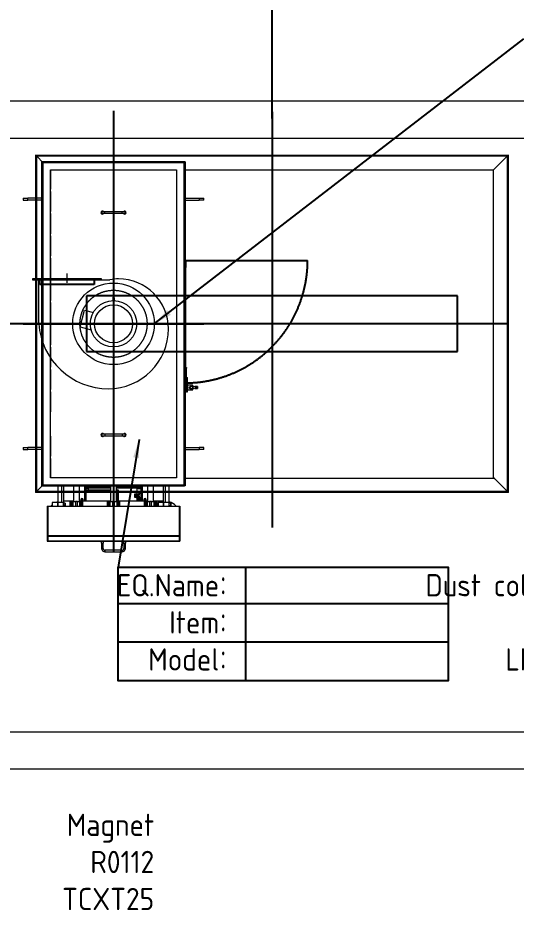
# Model space of a CAD drawing. Extents: x -681219 to -550379, y -242630 to -158199.
# Drawn here: x -622726 to -620039, y -223979 to -219167 of the extents above; entities that cross this region are included whole.
import ezdxf
from ezdxf.lldxf.tags import DXFTag

# ---------------------------------------------------------------- set-up
doc = ezdxf.new("R2010")
doc.units = 0
doc.header["$LTSCALE"] = 1000
doc.linetypes.add('DASHED', pattern=[0.75, 0.5, -0.25])
doc.linetypes.add('DASHED2', pattern=[9.525, 6.35, -3.175])
doc.layers.get('0').update_dxf_attribs({"linetype": 'CONTINUOUS'})
doc.layers.get('Defpoints').update_dxf_attribs({"linetype": 'CONTINUOUS'})
for name, color, linetype in [('center', 253, 'CENTER2'), ('interface', 251, 'DASHED2'), ('NEW1', 2, 'CONTINUOUS'), ('TEXT', 7, 'CONTINUOUS')]:
    doc.layers.add(name, color=color, linetype=linetype)
doc.layers.add('DIM', color=7, linetype='CONTINUOUS', lineweight=18)
doc.layers.add('famsun', color=7, linetype='CONTINUOUS', lineweight=0)
doc.styles.add('ISOCP', font='isocp.shx', dxfattribs={"bigfont": 'gbcbig.shx'})
tags = doc.linetypes.add('CENTER2', pattern=[28.575, 19.05, -3.175, 3.175, -3.175]).pattern_tags.tags
tags[10:11] = [DXFTag(74, 4), DXFTag(75, 0), DXFTag(340, '0'), DXFTag(46, 0.0), DXFTag(50, 0.0), DXFTag(44, 0.0), DXFTag(45, 0.0)]
tags[8:9] = [DXFTag(74, 4), DXFTag(75, 0), DXFTag(340, '0'), DXFTag(46, 0.0), DXFTag(50, 0.0), DXFTag(44, 0.0), DXFTag(45, 0.0)]
tags[6:7] = [DXFTag(74, 4), DXFTag(75, 0), DXFTag(340, '0'), DXFTag(46, 0.0), DXFTag(50, 0.0), DXFTag(44, 0.0), DXFTag(45, 0.0)]
tags[4:5] = [DXFTag(74, 4), DXFTag(75, 0), DXFTag(340, '0'), DXFTag(46, 0.0), DXFTag(50, 0.0), DXFTag(44, 0.0), DXFTag(45, 0.0)]
doc.dimstyles.new('STD2', dxfattribs={"dimscale": 40, "dimtxt": 2.5, "dimasz": 2.5, "dimexe": 1, "dimexo": 0.7, "dimgap": 0.7, "dimtad": 1, "dimdec": 0, "dimdsep": 46, "dimtxsty": 'ISOCP', "dimcen": 2.5, "dimadec": 1, "dimazin": 2, "dimtfac": 1, "dimtdec": 0, "dimtmove": 0, "dimatfit": 3, "dimfxl": 0, "dimarcsym": 0})

# ---------------------------------------------------------------- blocks, each defined once
blk = doc.blocks.new('9001010003601XY_A_TGSSp20_LNGM18B_3T_V_1', base_point=(6326.6, -4239.2))
at = {"color": 0, "linetype": 'ByBlock', "lineweight": -2}
for p, q in [((7601.6, -3329.2), (5051.6, -3329.2)), ((5051.6, -3329.2), (5056.6, -3334.2)), ((5051.6, -5149.2), (5051.6, -3329.2)), ((5051.6, -3329.2), (5056.6, -3334.2)), ((7596.6, -3334.2), (5056.6, -3334.2)), ((5056.6, -3334.2), (5126.6, -3404.2)), ((5056.6, -3334.2), (5126.6, -3404.2)), ((5056.6, -5144.2), (5056.6, -3334.2)), ((7596.6, -3334.2), (7558.7, -3372.2)), ((7558.7, -3372.2), (7596.6, -3334.2)), ((7601.6, -3329.2), (7596.6, -3334.2)), ((7596.6, -3334.2), (7601.6, -3329.2)), ((7596.6, -3334.2), (7596.6, -5144.2)), ((7601.6, -3329.2), (7601.6, -5149.2)), ((5126.6, -3404.2), (5131.6, -3409.2)), ((5126.6, -3404.2), (5131.6, -3409.2)), ((5131.6, -3465.2), (5131.6, -3409.2)), ((5131.7, -3465.2), (5131.7, -3409.8)), ((5131.7, -3409.8), (6801.6, -3409.8)), ((6801.6, -3379.2), (6801.6, -5099.2)), ((7551.6, -3369.2), (6811.6, -3369.2)), ((7521.6, -3409.2), (6841.6, -3409.2)), ((6841.6, -3409.2), (6841.6, -5069.2)), ((7521.5, -3409.8), (7521.5, -3513.2)), ((7521.6, -5069.2), (7521.6, -3409.2)), ((7561.6, -5099.2), (7561.6, -3379.2)), ((5131.6, -3473.2), (5131.6, -3465.2)), ((5131.6, -3535.2), (5131.6, -3473.2)), ((5131.7, -3535.2), (5131.7, -3473.2)), ((5131.6, -3543.2), (5131.6, -3535.2)), ((5131.6, -3605.2), (5131.6, -3543.2)), ((5131.7, -3605.2), (5131.7, -3543.2)), ((7521.5, -3525.2), (7521.5, -3633.2)), ((5131.6, -3613.2), (5131.6, -3605.2)), ((5131.6, -3675.2), (5131.6, -3613.2)), ((5131.7, -3675.2), (5131.7, -3613.2)), ((7521.5, -3645.2), (7521.5, -3753.2)), ((5131.6, -3683.2), (5131.6, -3675.2)), ((5131.6, -3745.2), (5131.6, -3683.2)), ((5131.7, -3745.2), (5131.7, -3683.2)), ((5131.6, -3753.2), (5131.6, -3745.2)), ((5131.6, -3815.2), (5131.6, -3753.2)), ((5131.7, -3815.2), (5131.7, -3753.2)), ((7521.5, -3765.2), (7521.5, -3873.2)), ((5131.6, -3823.2), (5131.6, -3815.2)), ((5131.6, -3885.2), (5131.6, -3823.2)), ((5131.7, -3885.2), (5131.7, -3823.2)), ((5131.6, -3893.2), (5131.6, -3885.2)), ((5131.6, -3955.2), (5131.6, -3893.2)), ((5131.7, -3955.2), (5131.7, -3893.2)), ((7521.5, -3885.2), (7521.5, -3993.2)), ((5131.6, -3963.2), (5131.6, -3955.2)), ((5131.6, -4025.2), (5131.6, -3963.2)), ((5131.7, -4025.2), (5131.7, -3963.2)), ((5131.6, -4033.2), (5131.6, -4025.2)), ((5131.6, -4095.2), (5131.6, -4033.2)), ((5131.7, -4095.2), (5131.7, -4033.2)), ((7521.5, -4005.2), (7521.5, -4113.2)), ((5131.6, -4103.2), (5131.6, -4095.2)), ((5131.6, -4165.2), (5131.6, -4103.2)), ((5131.7, -4165.2), (5131.7, -4103.2)), ((7521.5, -4125.2), (7521.5, -4233.2)), ((5131.6, -4173.2), (5131.6, -4165.2)), ((5131.6, -4235.2), (5131.6, -4173.2)), ((5131.7, -4235.2), (5131.7, -4173.2)), ((5131.6, -4243.2), (5131.6, -4235.2)), ((5131.6, -4305.2), (5131.6, -4243.2)), ((5131.7, -4305.2), (5131.7, -4243.2)), ((7521.5, -4245.2), (7521.5, -4353.2)), ((5131.6, -4313.2), (5131.6, -4305.2)), ((5131.6, -4375.2), (5131.6, -4313.2)), ((5131.7, -4375.2), (5131.7, -4313.2)), ((5131.6, -4383.2), (5131.6, -4375.2)), ((7521.5, -4365.2), (7521.5, -4473.2)), ((5131.6, -4445.2), (5131.6, -4383.2)), ((5131.7, -4445.2), (5131.7, -4383.2)), ((5131.6, -4453.2), (5131.6, -4445.2)), ((5131.6, -4515.2), (5131.6, -4453.2)), ((5131.7, -4515.2), (5131.7, -4453.2)), ((5131.6, -4523.2), (5131.6, -4515.2)), ((5131.6, -4585.2), (5131.6, -4523.2)), ((5131.7, -4585.2), (5131.7, -4523.2)), ((7521.5, -4485.2), (7521.5, -4593.2)), ((5131.6, -4593.2), (5131.6, -4585.2)), ((5131.6, -4655.2), (5131.6, -4593.2)), ((5131.7, -4655.2), (5131.7, -4593.2)), ((7521.5, -4605.2), (7521.5, -4713.2)), ((5131.6, -4663.2), (5131.6, -4655.2)), ((5131.6, -4725.2), (5131.6, -4663.2)), ((5131.7, -4725.2), (5131.7, -4663.2)), ((5131.6, -4733.2), (5131.6, -4725.2)), ((5131.6, -4795.2), (5131.6, -4733.2)), ((5131.7, -4795.2), (5131.7, -4733.2)), ((5131.6, -4803.2), (5131.6, -4795.2)), ((5131.6, -4865.2), (5131.6, -4803.2)), ((7521.5, -4845.2), (7521.5, -4953.2)), ((5131.6, -4873.2), (5131.6, -4865.2)), ((5131.6, -4935.2), (5131.6, -4873.2)), ((5131.7, -4935.2), (5131.7, -4873.2)), ((5131.6, -4943.2), (5131.6, -4935.2)), ((5131.6, -5005.2), (5131.6, -4943.2)), ((5131.7, -5005.2), (5131.7, -4943.2)), ((7521.5, -4965.2), (7521.5, -5068.7)), ((5131.6, -5013.2), (5131.6, -5005.2)), ((5131.6, -5069.2), (5131.6, -5013.2)), ((5131.7, -5068.7), (5131.7, -5013.2)), ((5056.6, -5144.2), (5126.6, -5074.2)), ((5126.6, -5074.2), (5056.6, -5144.2)), ((5126.6, -5074.2), (5131.6, -5069.2)), ((5131.6, -5069.2), (5126.6, -5074.2)), ((5126.6, -5074.2), (6801.6, -5074.2)), ((6841.6, -5069.2), (7521.6, -5069.2)), ((5051.6, -5149.2), (5056.6, -5144.2)), ((5056.6, -5144.2), (5051.6, -5149.2)), ((5056.6, -5144.2), (7596.6, -5144.2)), ((6811.6, -5109.2), (7551.6, -5109.2)), ((7596.6, -5144.2), (7558.7, -5106.3)), ((7596.6, -5144.2), (7558.7, -5106.3)), ((7601.6, -5149.2), (7596.6, -5144.2)), ((7601.6, -5149.2), (7596.6, -5144.2)), ((5051.6, -5149.2), (7601.6, -5149.2))]:
    blk.add_line(p, q, dxfattribs=at)
at = {"layer": 'center', "ltscale": 18.302142}
for p, q in [((6326.6, -3096.7), (6326.6, -5338.2)), ((7181.6, -3306.6), (7181.6, -5171.9)), ((5051.6, -4239.2), (7666.5, -4239.2))]:
    blk.add_line(p, q, dxfattribs=at)
at = {"layer": 'interface', "ltscale": 14.154855}
blk.add_lwpolyline([(5326.6, -4089.2), (7326.6, -4089.2), (7326.6, -4389.2), (5326.6, -4389.2)], close=True, dxfattribs=at)
blk = doc.blocks.new('LNGM313C0002XY_A_LNGM18B_V_jxm_3')
at = {"color": 0, "linetype": 'ByBlock', "lineweight": -2}
for p, q in [((682, 67.4), (681, 66.4)), ((681, 66.4), (691, 66.4)), ((681, 66.4), (681, 54.2)), ((681.9, 67.3), (681.9, 54.2)), ((690, 67.4), (682, 67.4)), ((691, 66.4), (690, 67.4)), ((690, 67.3), (690, 54.2)), ((691, 54.2), (691, 66.4)), ((0.6, 2), (5.6, 2)), ((6.8, 2), (1.1, 2)), ((5.6, 5), (5.6, 2)), ((5.6, 5), (28, 5)), ((5.6, 2), (27.6, 2)), ((23, 2), (6.8, 2)), ((6.8, 2), (6.8, 0)), ((23, 0), (23, 2)), ((27.6, 2), (582, 2)), ((27.6, 2), (27.6, 0)), ((28, 5), (38, 5)), ((28, 2), (28, 5)), ((38, 5), (38, 2)), ((577, 2), (577, 8)), ((577, 8), (582, 8)), ((582, 2), (577, 2)), ((582, 8), (582, 2)), ((632, 8), (582, 8)), ((632, 2), (582, 2)), ((631, 8), (631, 14)), ((709, 14), (631, 14)), ((632, 2), (632, 8)), ((632, 8), (637, 8)), ((632, 2), (656.4, 2)), ((637, 2), (632, 2)), ((637, 8), (637, 2)), ((708.9, 7.2), (637, 7.2)), ((656.4, 0), (656.4, 2)), ((661, 2), (656.4, 2)), ((661, 0), (661, 2)), ((673.5, 40), (681.3, 40)), ((673.5, 40), (673.5, 15)), ((698.5, 15), (673.5, 15)), ((681.4, 41), (674.5, 41)), ((681.7, 43.8), (680.5, 32.6)), ((681, 44.4), (681, 41)), ((681.9, 44.4), (681.9, 41)), ((690, 44.4), (690, 41)), ((691.4, 32.6), (690.3, 43.8)), ((697.5, 41), (690.6, 41)), ((690.7, 40), (698.5, 40)), ((691, 41), (691, 44.4)), ((694, 0), (705.3, 3)), ((698.5, 15), (698.5, 40)), ((708.9, 7.2), (709, 7.8)), ((709, 7.8), (709, 14))]:
    blk.add_line(p, q, dxfattribs=at)
blk.add_circle((686, 49.3), 7, dxfattribs=at)
for centre, radius, start, end in [((5.6, -0.6), 5.6, 152.336, 173.8494), ((5.6, -0.6), 5.6, 90, 152.336), ((27.6, -2.6), 4.6, 90, 145.5826), ((656.4, -2.6), 4.6, 34.4174, 90), ((674.5, 40), 1, 90, 180), ((674.5, 15), 1, 180, 270), ((697.5, 40), 1, 0, 90), ((697.5, 15), 1, 270, 0), ((704, 7.8), 5, 285, 352.6848)]:
    blk.add_arc(centre, radius, start, end, dxfattribs=at)
blk.add_ellipse((6.8, -0.6), major_axis=(6.8, 0), ratio=0.683684, start_param=2.548626, end_param=3.012173, dxfattribs=at)
for points, knots in [([(690.8, 39), (691, 38.6), (691.3, 38.2), (691.8, 37.1), (692.1, 36.3), (692.8, 33.8), (693, 32), (692.5, 28.5), (691.8, 26.9), (690, 25.1), (689.3, 24.6), (687.7, 23.9), (686.8, 23.8), (685.1, 23.8), (684.2, 23.9), (682.6, 24.6), (681.9, 25.1), (680.7, 26.3), (680.3, 27), (679.6, 28.5), (679.3, 29.4), (679, 32), (679.1, 33.8), (679.8, 36.3), (680.1, 37.1), (680.7, 38.2), (680.9, 38.6), (681.1, 39)], [0.0293346, 0.0293346, 0.0293346, 0.0293346, 0.0625, 0.0625, 0.125, 0.125, 0.25, 0.25, 0.375, 0.375, 0.4375, 0.4375, 0.5, 0.5, 0.5625, 0.5625, 0.625, 0.625, 0.6875, 0.6875, 0.75, 0.75, 0.875, 0.875, 0.9375, 0.9375, 0.9708486, 0.9708486, 0.9708486, 0.9708486]), ([(680.5, 32.6), (680.4, 32.1), (680.4, 31.5), (680.6, 30.3), (680.8, 29.6), (681.4, 28.5), (681.8, 28), (683.3, 26.8), (684.6, 26.4), (687.3, 26.4), (688.6, 26.8), (690.1, 28), (690.6, 28.5), (691.2, 29.6), (691.4, 30.3), (691.5, 31.5), (691.5, 32.1), (691.4, 32.6)], [0.1955033, 0.1955033, 0.1955033, 0.1955033, 0.25, 0.25, 0.3125, 0.3125, 0.375, 0.375, 0.5, 0.5, 0.625, 0.625, 0.6875, 0.6875, 0.75, 0.75, 0.8045055, 0.8045055, 0.8045055, 0.8045055])]:
    blk.add_open_spline(points, degree=3, knots=knots, dxfattribs=at)
at = {"layer": 'interface'}
blk.add_line((0, 0), (0, 661.1), dxfattribs=at)
blk.add_arc((0, 0.2), 660.9, 359.983, 90, dxfattribs=at)
blk = doc.blocks.new('*U85')
at = {"color": 0, "linetype": 'ByBlock', "lineweight": -2}
for p, q in [((-677, 461.6), (-677, 487)), ((-667, 487), (-677, 487)), ((-667, 487), (-667, 461.6)), ((667, 487), (667, 461.6)), ((677, 487), (667, 487)), ((677, 487), (677, 461.6)), ((-677, 461.6), (-667, 461.6)), ((-677, 386), (-677, 461.6)), ((-667, 386), (-667, 461.6)), ((667, 461.6), (677, 461.6)), ((667, 386), (667, 461.6)), ((677, 386), (677, 461.6)), ((-873, 386), (-873, 383)), ((-873, 386), (-870, 386)), ((-870, 380), (-870, 386)), ((-870, 386), (870, 386)), ((870, 386), (870, 380)), ((870, 386), (873, 386)), ((873, 386), (873, 383)), ((-876, 383), (-873, 383)), ((-876, 380), (-876, 383)), ((-876, 380), (-870, 380)), ((-876, -380), (-876, 380)), ((-873, 380), (-873, 383)), ((-873, 383), (-870, 383)), ((-870, -380), (-870, 380)), ((-870, 380), (870, 380)), ((870, 383), (873, 383)), ((870, 380), (870, -380)), ((870, 380), (876, 380)), ((876, 383), (873, 383)), ((873, 383), (873, 380)), ((876, 383), (876, 380)), ((876, 380), (876, -380)), ((983, 358), (1100.4, 358)), ((983, 355), (983, 358)), ((983, -355), (983, 355)), ((983, 355), (1100.4, 355)), ((1100.4, 358), (1110.4, 358)), ((1100.4, 355), (1100.4, 358)), ((1100.4, 355), (1110.4, 355)), ((1110.4, 358), (1173, 358)), ((1110.4, 355), (1110.4, 358)), ((1110.4, 355), (1173, 355)), ((1141.2, -355), (1141.2, 355)), ((1146, 355), (1171, 355)), ((1146, -355), (1146, 355)), ((1171, -355), (1171, 355)), ((1173, 355), (1173, 358)), ((1173, -355), (1173, 355)), ((964, 300), (876, 300)), ((964, 300), (963, 299)), ((963, 299), (983, 299)), ((963, 299), (963, 271)), ((982, 300), (964, 300)), ((967.5, 310), (966.5, 309)), ((966.5, 309), (979.5, 309)), ((966.5, 309), (966.5, 300)), ((978.5, 310), (967.5, 310)), ((979.5, 309), (978.5, 310)), ((979.5, 300), (979.5, 309)), ((983, 300), (982, 300)), ((983, 299), (982, 300)), ((876, 279), (963, 279)), ((963, 270), (876, 270)), ((957, 270), (957, 216)), ((983, 271), (963, 271)), ((963, 271), (964, 270)), ((983, 270), (963, 270)), ((963, 270), (963, 241)), ((983, 241), (963, 241)), ((963, 241), (964, 240)), ((982, 270), (983, 271)), ((982, 240), (983, 241)), ((958, 216), (876, 216)), ((958, 229.6), (958, 235)), ((983, 235), (958, 235)), ((958, 229.6), (983, 229.6)), ((958, 226.2), (958, 229.6)), ((958, 217.4), (958, 226.2)), ((983, 226.2), (958, 226.2)), ((958, 205), (958, 217.4)), ((958, 217.4), (983, 217.4)), ((958, 205), (958, 195)), ((983, 205), (958, 205)), ((958, 182.6), (958, 195)), ((958, 195), (983, 195)), ((964, 240), (982, 240)), ((876, 184), (958, 184)), ((876, 155), (957, 155)), ((957, 150), (876, 150)), ((881.5, 150), (881.5, 16)), ((885.5, 150), (885.5, 16)), ((887.8, 132.7), (887.8, 150)), ((889.8, 150), (889.8, 138.1)), ((904.8, 150), (904.8, 141.7)), ((942.2, 170.2), (941.6, 170.5)), ((957, 176), (947.5, 176)), ((947.5, 164), (957, 164)), ((948.2, 141.7), (948.2, 150)), ((957.9, 175), (952, 175)), ((952, 165), (958, 165)), ((952, 128.7), (952, 147)), ((953, 150), (953, 128.7)), ((954, 150), (954, 149.2)), ((954, 149.2), (957, 149.2)), ((957, 184), (957, 175)), ((957, 165), (957, 16)), ((958, 173.8), (958, 182.6)), ((983, 182.6), (958, 182.6)), ((958, 170.4), (958, 173.8)), ((958, 173.8), (983, 173.8)), ((958, 170.4), (983, 170.4)), ((958, 170.4), (958, 165)), ((958, 165), (983, 165)), ((885.5, 132.7), (887.8, 132.7)), ((887.8, 127.7), (885.5, 127.7)), ((887.8, 132.7), (887.8, 127.7)), ((889.8, 127.7), (889.4, 127.7)), ((889.8, 128.8), (889.8, 127.7)), ((926.5, 127.7), (889.8, 127.7)), ((904.8, 141.7), (926.5, 129.2)), ((916.7, 122.3), (916.7, 127.6)), ((921.6, 127.6), (916.7, 127.6)), ((921.6, 122.3), (916.7, 122.3)), ((918, 114.8), (935, 114.8)), ((918, 114.8), (918, 113.7)), ((918, 113.7), (935, 113.7)), ((918.9, 127.7), (918.9, 127.6)), ((918.9, 122.3), (918.9, 115.8)), ((918.9, 115.8), (934.2, 115.8)), ((920, 115.8), (920, 114.8)), ((921.6, 122.3), (921.6, 127.6)), ((931.4, 127.6), (921.6, 127.6)), ((931.4, 122.3), (921.6, 122.3)), ((926.5, 129.2), (948.2, 141.7)), ((952, 127.7), (926.5, 127.7)), ((931.4, 122.3), (931.4, 127.6)), ((936.3, 127.6), (931.4, 127.6)), ((936.3, 122.3), (931.4, 122.3)), ((933, 114.8), (933, 115.8)), ((933.7, 128.7), (952, 128.7)), ((934.2, 127.6), (934.2, 127.7)), ((934.2, 115.8), (934.2, 122.3)), ((935, 113.7), (935, 114.8)), ((936.3, 122.3), (936.3, 127.6)), ((952, 128.7), (952, 127.7)), ((952, 128.7), (953, 128.7)), ((-604, 60), (-604, 46)), ((-596, 46), (-596, 60)), ((596, 60), (596, 46)), ((604, 46), (604, 60)), ((1185, 64), (1173, 68)), ((1173, 52), (1185, 56)), ((1185, 64), (1185, 56)), ((1211, 64), (1185, 64)), ((1185, 56), (1211, 56)), ((1211, 56), (1211, 64)), ((-596, 46), (-604, 46)), ((-604, 46), (-604, -46)), ((-596, -46), (-596, 46)), ((596, 46), (604, 46)), ((596, 46), (596, -46)), ((604, -46), (604, 46)), ((958, 16), (876, 16)), ((895.5, 16), (895.5, 23)), ((895.5, 23), (897.5, 23)), ((897.5, 25), (957, 25)), ((897.5, 23), (897.5, 25)), ((897.5, 23), (897.5, 16)), ((957, 23), (897.5, 23)), ((958, 29.6), (958, 35)), ((983, 35), (958, 35)), ((958, 29.6), (983, 29.6)), ((958, 26.2), (958, 29.6)), ((958, 17.4), (958, 26.2)), ((983, 26.2), (958, 26.2)), ((958, 5), (958, 17.4)), ((958, 17.4), (983, 17.4)), ((958, 5), (958, -5)), ((983, 5), (958, 5)), ((1221, 46), (1229, 46)), ((1221, 46), (1221, -46)), ((1229, -46), (1229, 46)), ((-596, -46), (-604, -46)), ((-604, -46), (-604, -60)), ((-596, -60), (-596, -46)), ((596, -46), (604, -46)), ((596, -46), (596, -60)), ((604, -60), (604, -46)), ((876, -16), (958, -16)), ((881.5, -16), (881.5, -150)), ((885.5, -16), (885.5, -150)), ((895.5, -150), (895.5, -16)), ((897.5, -16), (897.5, -150)), ((957, -16), (957, -165)), ((958, -17.4), (958, -5)), ((958, -5), (983, -5)), ((958, -26.2), (958, -17.4)), ((983, -17.4), (958, -17.4)), ((958, -29.6), (958, -26.2)), ((958, -26.2), (983, -26.2)), ((958, -29.6), (983, -29.6)), ((958, -35), (958, -29.6)), ((958, -35), (983, -35)), ((1221, -46), (1229, -46)), ((1185, -56), (1173, -52)), ((1173, -68), (1185, -64)), ((1185, -56), (1185, -64)), ((1211, -56), (1185, -56)), ((1185, -64), (1211, -64)), ((1211, -56), (1211, -64)), ((885.5, -137.5), (887.5, -137.5)), ((887.5, -137.5), (895.5, -137.5)), ((887.5, -137.5), (887.5, -150)), ((876, -150), (957, -150)), ((957, -155), (876, -155)), ((958, -184), (876, -184)), ((942.3, -173), (942.5, -173)), ((957, -164), (947.5, -164)), ((947.5, -176), (957, -176)), ((958, -165), (952, -165)), ((952, -175), (957.9, -175)), ((957, -175), (957, -184)), ((958, -170.4), (958, -165)), ((983, -165), (958, -165)), ((958, -170.4), (983, -170.4)), ((958, -173.8), (958, -170.4)), ((958, -182.6), (958, -173.8)), ((983, -173.8), (958, -173.8)), ((958, -195), (958, -182.6)), ((958, -182.6), (983, -182.6)), ((876, -216), (958, -216)), ((957, -216), (957, -270)), ((958, -195), (958, -205)), ((983, -195), (958, -195)), ((958, -217.4), (958, -205)), ((958, -205), (983, -205)), ((958, -226.2), (958, -217.4)), ((983, -217.4), (958, -217.4)), ((958, -229.6), (958, -226.2)), ((958, -226.2), (983, -226.2)), ((958, -229.6), (983, -229.6)), ((958, -229.6), (958, -235)), ((958, -235), (983, -235)), ((876, -270), (964, -270)), ((963, -279), (876, -279)), ((964, -270), (963, -271)), ((963, -271), (983, -271)), ((963, -271), (963, -299)), ((982, -270), (964, -270)), ((967.5, -260), (966.5, -261)), ((966.5, -261), (979.5, -261)), ((966.5, -261), (966.5, -270)), ((978.5, -260), (967.5, -260)), ((979.5, -261), (978.5, -260)), ((979.5, -270), (979.5, -261)), ((982, -270), (983, -270)), ((983, -271), (982, -270)), ((876, -300), (963, -300)), ((983, -299), (963, -299)), ((963, -299), (964, -300)), ((983, -300), (963, -300)), ((963, -300), (963, -329)), ((983, -329), (963, -329)), ((963, -329), (964, -330)), ((964, -330), (982, -330)), ((982, -300), (983, -299)), ((982, -330), (983, -329)), ((-870, -380), (-876, -380)), ((-876, -383), (-876, -380)), ((-876, -383), (-873, -383)), ((-873, -383), (-873, -380)), ((-873, -386), (-873, -383)), ((-870, -383), (-873, -383)), ((870, -380), (-870, -380)), ((-870, -386), (-870, -380)), ((876, -380), (870, -380)), ((870, -380), (870, -386)), ((873, -383), (870, -383)), ((873, -380), (873, -383)), ((876, -383), (873, -383)), ((873, -386), (873, -383)), ((876, -380), (876, -383)), ((983, -355), (1100.4, -355)), ((983, -358), (983, -355)), ((983, -358), (1100.4, -358)), ((1100.4, -355), (1110.4, -355)), ((1100.4, -358), (1100.4, -355)), ((1100.4, -358), (1110.4, -358)), ((1110.4, -355), (1173, -355)), ((1110.4, -358), (1110.4, -355)), ((1110.4, -358), (1173, -358)), ((1146, -355), (1171, -355)), ((1173, -358), (1173, -355)), ((-870, -386), (-873, -386)), ((870, -386), (-870, -386)), ((-677, -386), (-677, -461.6)), ((-667, -386), (-667, -461.6)), ((667, -386), (667, -461.6)), ((677, -386), (677, -461.6)), ((873, -386), (870, -386)), ((-677, -487), (-677, -461.6)), ((-667, -461.6), (-677, -461.6)), ((-667, -487), (-667, -461.6)), ((667, -487), (667, -461.6)), ((677, -461.6), (667, -461.6)), ((677, -487), (677, -461.6)), ((-677, -487), (-667, -487)), ((667, -487), (677, -487))]:
    blk.add_line(p, q, dxfattribs=at)
blk.add_circle((0, 0), 220, dxfattribs=at)
for centre, radius, start, end in [((1033, 280), 76, 131.1395, 164.7425), ((973, 305), 1.6, 82.6977, 130.6467), ((926.5, 154.2), 20, 192.2689, 214.2987), ((926.5, 154.2), 17, 194.4775, 345.5225), ((926.5, 154.2), 26.5, 270, 350.7712), ((947.5, 170), 6, 90, 270), ((926.5, 154.2), 20, 325.7013, 347.7311), ((952, 170), 5, 90, 270), ((954, 148.2), 1, 90, 180), ((926.5, 154.2), 20, 214.2987, 235.7013), ((910.2, 138), 5, 357.0335, 92.9665), ((926.5, 154.2), 20, 235.7013, 259.2987), ((926.5, 131.2), 5, 42.0335, 137.9665), ((926.5, 154.2), 20, 259.2987, 280.7013), ((926.5, 154.2), 20, 280.7013, 304.2987), ((926.5, 154.2), 20, 304.2987, 325.7013), ((942.8, 138), 5, 87.0335, 182.9665), ((952, 128.7), 1, 270, 0), ((-600, 60), 8, 0, 240), ((-600, 60), 4, 0, 180), ((-600, 60), 8, 300, 0), ((600, 60), 8, 0, 240), ((600, 60), 4, 0, 180), ((600, 60), 8, 300, 0), ((1211, 46), 18, 0, 90), ((1211, 46), 10, 0, 90), ((897.5, 23), 2, 90, 180), ((1211, -46), 10, 270, 0), ((1211, -46), 18, 270, 0), ((-600, -60), 8, 120, 0), ((-600, -60), 4, 180, 0), ((-600, -60), 8, 0, 60), ((600, -60), 8, 120, 0), ((600, -60), 4, 180, 0), ((600, -60), 8, 0, 60), ((947.5, -170), 6, 90, 270), ((952, -170), 5, 90, 270), ((973, -265), 1.6, 47.8987, 94.9317), ((1033, -280), 76, 195.2575, 202.9195), ((1033, -280), 76, 221.1395, 228.8605)]:
    blk.add_arc(centre, radius, start, end, dxfattribs=at)
at = {"layer": 'center', "ltscale": 11.086574}
for p, q in [((0, -487), (0, 487)), ((-1148, 0), (1229, 0))]:
    blk.add_line(p, q, dxfattribs=at)
at = {"layer": 'interface', "lineweight": -2, "ltscale": 3.583169}
blk.add_lwpolyline([(-830, 340), (830, 340), (830, -340), (-830, -340)], close=True, dxfattribs=at)
blk.add_circle((0, 0), 181, dxfattribs=at)
at = {"color": 0, "linetype": 'ByBlock'}
blk.add_blockref('LNGM313C0002XY_A_LNGM18B_V_jxm_3', (-342, 386), dxfattribs=at)
blk = doc.blocks.new('4-72-3.6A-3kw-立式-丹徒粮机_V_2')
at = {"color": 0, "linetype": 'ByBlock', "lineweight": -2}
for p, q in [((-437.5, 242), (-437.5, 237)), ((-64.5, 242), (-437.5, 242)), ((-64.5, 237), (-64.5, 242)), ((-437.5, 237), (-19.1, 237)), ((-403, 0), (-403, 237)), ((-4.2, 140.8), (-4.2, 124.9)), ((4.2, 140.8), (4.2, 124.9)), ((-180, -16), (-155.9, 74.1)), ((-155.9, 74.1), (-108.8, 61.5)), ((-180, -16), (-120.9, -31.8))]:
    blk.add_line(p, q, dxfattribs=at)
for radius in [125, 102.5]:
    blk.add_circle((0, 0), radius, dxfattribs=at)
for centre, radius, start, end in [((27, 27), 215, 90, 102.3808), ((27, -27), 269, 0, 90), ((0, 140.8), 4.25, 0, 180), ((-27, 27), 377, 184.1069, 270), ((-27, -27), 323, 270, 0)]:
    blk.add_arc(centre, radius, start, end, dxfattribs=at)
at = {"layer": 'center', "lineweight": -2, "ltscale": 0.355419}
blk.add_line((-251, 271.9), (-251, 221.1), dxfattribs=at)
at = {"layer": 'center', "lineweight": -2, "ltscale": 5.276564}
for p, q in [((0, 259.8), (0, -367.1)), ((326.9, 0), (-427, 0))]:
    blk.add_line(p, q, dxfattribs=at)
at = {"layer": 'interface', "ltscale": 2.061465}
blk.add_lwpolyline([(-397.5, 242), (-104.5, 242), (-104.5, 212), (-397.5, 212)], close=True, dxfattribs=at)
blk = doc.blocks.new('*D161')
at = {"layer": 'Defpoints', "color": 0, "transparency": 16777216}
for p in [(-623955.5, -218795.5), (-623955.5, -219072.3), (-621355.5, -219737.3)]:
    blk.add_point(p, dxfattribs=at)
at = {"layer": 'DIM', "color": 0, "lineweight": -2, "transparency": 16777216}
for p, q in [((-623955.5, -219044.3), (-623955.5, -218755.5)), ((-621355.5, -219709.3), (-621355.5, -218755.5)), ((-621455.5, -218795.5), (-623855.5, -218795.5))]:
    blk.add_line(p, q, dxfattribs=at)
at = {"layer": 'DIM', "color": 0, "transparency": 16777216}
for points in [[(-623855.5, -218778.8), (-623855.5, -218812.2), (-623955.5, -218795.5)], [(-621455.5, -218778.8), (-621455.5, -218812.2), (-621355.5, -218795.5)]]:
    blk.add_solid(points, dxfattribs=at)
at = {"layer": 'DIM', "color": 0, "transparency": 16777216, "insert": (-622655.5, -218717.5), "char_height": 100, "attachment_point": 5, "style": 'ISOCP'}
blk.add_mtext('2600', dxfattribs=at)
blk = doc.blocks.new('*D163')
at = {"layer": 'Defpoints', "color": 0, "transparency": 16777216}
for p in [(-623171.5, -219416.7), (-623119.9, -219416.7), (-622499.3, -220816.7)]:
    blk.add_point(p, dxfattribs=at)
at = {"layer": 'DIM', "color": 0, "lineweight": -2, "transparency": 16777216}
for p, q in [((-623147.9, -219416.7), (-623211.5, -219416.7)), ((-623171.5, -220716.7), (-623171.5, -219516.7)), ((-622527.3, -220816.7), (-623211.5, -220816.7))]:
    blk.add_line(p, q, dxfattribs=at)
at = {"layer": 'DIM', "color": 0, "transparency": 16777216}
for points in [[(-623188.2, -219516.7), (-623154.8, -219516.7), (-623171.5, -219416.7)], [(-623188.2, -220716.7), (-623154.8, -220716.7), (-623171.5, -220816.7)]]:
    blk.add_solid(points, dxfattribs=at)
at = {"layer": 'DIM', "color": 0, "transparency": 16777216, "insert": (-623249.5, -220116.7), "char_height": 100, "attachment_point": 5, "rotation": 90, "style": 'ISOCP'}
blk.add_mtext('1400', dxfattribs=at)

msp = doc.modelspace()

# ---------------------------------------------------------------- linework, layer by layer
at = {"layer": 'famsun', "color": 8, "linetype": 'DASHED', "ltscale": 20}
for points in [[(-618155.4609, -219616.6983), (-626155.4609, -219616.6983), (-626155.4609, -223216.6983), (-618155.4609, -223216.6983)], [(-618355.4609, -219816.6983), (-625955.4609, -219816.6983), (-625955.4609, -223016.6983), (-618355.4609, -223016.6983)]]:
    msp.add_lwpolyline(points, close=True, dxfattribs=at)
at = {"layer": 'NEW1', "color": 2}
for p, q in [((-621497.9595, -222129.0996), (-621497.9595, -222742.1125)), ((-622186.0536, -222325.4859), (-620405.9581, -222325.4859)), ((-622186.0536, -222532.4796), (-620405.9581, -222532.4796))]:
    msp.add_line(p, q, dxfattribs=at)
msp.add_lwpolyline([(-622186.0536, -222129.0996), (-620405.9581, -222129.0996), (-620405.9581, -222742.1125), (-622186.0536, -222742.1125)], close=True, dxfattribs=at)

# ---------------------------------------------------------------- block references
at = {"layer": 'famsun', "rotation": 270}
msp.add_blockref('*U85', (-622210.4609, -220816.6983), dxfattribs=at)
at = {"layer": 'famsun', "xscale": -1}
msp.add_blockref('9001010003601XY_A_TGSSp20_LNGM18B_3T_V_1', (-621355.4609, -220816.6983), dxfattribs=at)
at = {"layer": 'famsun'}
msp.add_blockref('4-72-3.6A-3kw-立式-丹徒粮机_V_2', (-622210.4609, -220816.6983), dxfattribs=at)

# ---------------------------------------------------------------- texts
at = {"layer": 'TEXT', "char_height": 120, "attachment_point": 3, "style": 'ISOCP'}
for s, width, insert in [('{\\Fisocp|c134;EQ.Name}：{\\Fisocp|c134;\\PItem}：{\\Fisocp|c134;\\PModel}：', 735.696912, (-621553.9127, -222166.6052)), ('Dust collector{\\Fisocp|c134;\\PR0104\\PLNGM18}', 1859.741632, (-619594.5153, -222166.6052)), ('Magnet{\\Fisocp|c134;\\PR0112\\PTCXT25}', 1859.741632, (-621991.0319, -223458.7572))]:
    msp.add_mtext_dynamic_manual_height_columns(s, width=width, gutter_width=40.8108, heights=[0], dxfattribs=dict(at, insert=insert))

# ---------------------------------------------------------------- dimensions: what is measured, and where the dimension line sits
at = {"layer": 'DIM', "color": 2}
dim = msp.add_linear_dim(base=(-623955.4609, -218795.506), p1=(-621355.4609, -219737.3288), p2=(-623955.4609, -219072.2789), dimstyle='STD2', dxfattribs=at)
dim.commit()
dim.dimension.update_dxf_attribs({"geometry": '*D161', "text_midpoint": (-622655.4609, -218717.4961)})
dim = msp.add_linear_dim(base=(-623171.513, -219416.6983), p1=(-622499.3155, -220816.6983), p2=(-623119.9334, -219416.6983), angle=90, dimstyle='STD2', dxfattribs=at)
dim.commit()
dim.dimension.update_dxf_attribs({"geometry": '*D163', "text_midpoint": (-623249.513, -220116.6983)})

# ---------------------------------------------------------------- leaders
at = {"layer": 'NEW1', "color": 2}
for points in [[(-621990.4609, -220816.6983), (-619996.7269, -219280.4183)], [(-622072.0291, -221440.4484), (-622186.0536, -222129.0996)]]:
    msp.add_leader(points, dimstyle='STD2', override={"dimgap": 0.7, "dimtad": 0}, dxfattribs=at)

doc.saveas('drawing.dxf')
